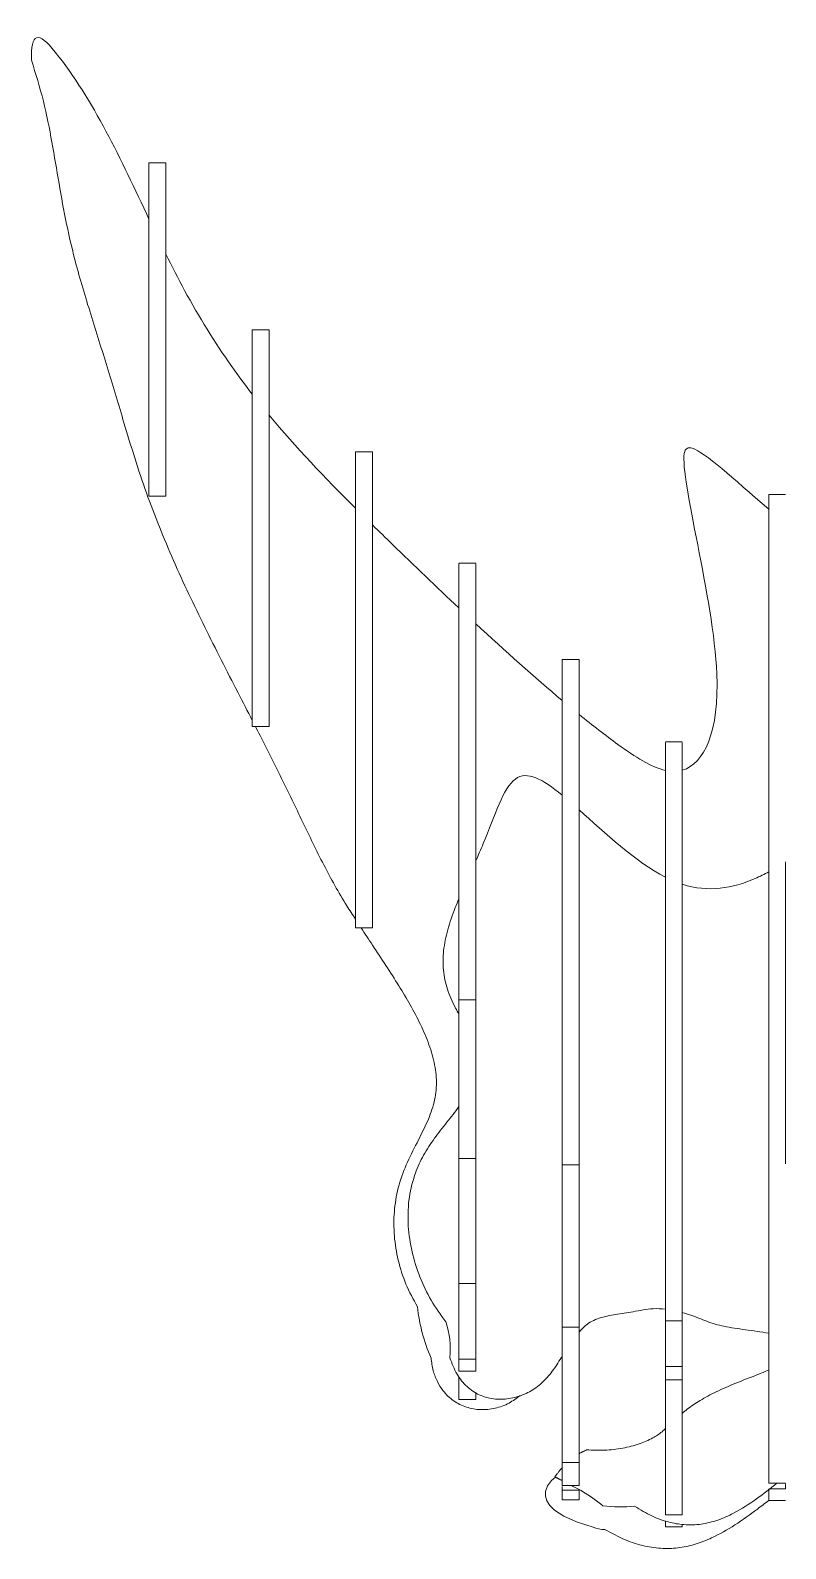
# Model space of a CAD drawing. Header units: millimetres. Extents: x -790 to 3917, y -2121 to 391.
# Drawn here: x -790.1 to -611, y -1463.5 to -1103.2 of the extents above; entities that cross this region are included whole.
import ezdxf

# ---------------------------------------------------------------- set-up
doc = ezdxf.new("R2010")
doc.units = ezdxf.units.MM

msp = doc.modelspace()

# ---------------------------------------------------------------- linework, layer by layer
at = {"color": 7, "linetype": 'Continuous', "lineweight": 15}
for p, q in [((-761.97, -1134.63), (-761.97, -1213.73)), ((-757.97, -1134.63), (-757.97, -1213.73)), ((-737.47, -1174.23), (-737.47, -1268.4)), ((-733.47, -1174.23), (-733.47, -1268.4)), ((-712.97, -1203.18), (-712.97, -1316.16)), ((-708.97, -1203.18), (-708.97, -1316.16)), ((-761.97, -1213.73), (-757.97, -1213.73)), ((-610.97, -1213.33), (-614.97, -1213.33)), ((-737.47, -1268.4), (-733.47, -1268.4)), ((-610.97, -1300.52), (-610.97, -1372.15)), ((-614.97, -1372.15), (-614.97, -1302.87)), ((-712.97, -1316.16), (-708.97, -1316.16)), ((-684.47, -1333.24), (-688.47, -1333.24)), ((-684.47, -1370.91), (-688.47, -1370.91)), ((-659.97, -1372.42), (-663.97, -1372.42)), ((-684.47, -1400.56), (-688.47, -1400.56)), ((-659.97, -1410.92), (-663.97, -1410.92)), ((-635.47, -1409.39), (-639.47, -1409.39)), ((-684.47, -1418.47), (-688.47, -1418.47)), ((-688.47, -1421.37), (-684.47, -1421.37)), ((-635.47, -1420.24), (-639.47, -1420.24)), ((-635.47, -1423.43), (-639.47, -1423.43)), ((-688.47, -1428.1), (-684.47, -1428.1)), ((-659.97, -1443.03), (-663.97, -1443.03)), ((-614.97, -1447.9), (-610.97, -1447.9)), ((-610.97, -1449.26), (-610.97, -1448.07)), ((-663.97, -1448.52), (-659.97, -1448.52)), ((-663.97, -1449.55), (-663.97, -1448.7)), ((-659.97, -1449.55), (-663.97, -1449.55)), ((-663.97, -1451.85), (-659.97, -1451.85)), ((-610.97, -1449.26), (-614.78, -1449.26)), ((-639.47, -1455.42), (-635.47, -1455.42)), ((-614.97, -1452.05), (-610.97, -1452.05)), ((-639.47, -1458.29), (-635.47, -1458.29))]:
    msp.add_line(p, q, dxfattribs=at)
at = {"color": 7, "linetype": 'Continuous', "lineweight": 15, "flags": 128}
msp.add_lwpolyline([(-665.58, -1446.47), (-666.5, -1447.26), (-667.43, -1448.56), (-667.91, -1449.93), (-667.91, -1451.01), (-667.58, -1452.11), (-666.88, -1453.21), (-665.77, -1454.3), (-663.6, -1455.72), (-660.58, -1457.08), (-656.62, -1458.35), (-656.62, -1458.35)], dxfattribs=at)
at = {"color": 7, "linetype": 'Continuous', "lineweight": 15}
for points, degree in [([(-784.2, -1108.37), (-788.22, -1103.18), (-790.1, -1103.81), (-789.84, -1110.25)], 3), ([(-761.97, -1147.96), (-768.65, -1133.84), (-775.09, -1119.66), (-784.2, -1108.37)], 3), ([(-757.97, -1134.63), (-761.97, -1134.63)], 1), ([(-733.47, -1174.23), (-737.47, -1174.23)], 1), ([(-712.97, -1216.59), (-720.26, -1209.33), (-727.14, -1202.12), (-733.47, -1194.5)], 3), ([(-708.97, -1203.18), (-712.97, -1203.18)], 1), ([(-684.47, -1229.64), (-688.47, -1229.64)], 1), ([(-688.47, -1229.68), (-688.47, -1229.66)], 1), ([(-684.47, -1229.68), (-684.47, -1229.66)], 1), ([(-663.97, -1262.2), (-670.53, -1256.7), (-677.48, -1250.47), (-684.47, -1243.98)], 3), ([(-659.97, -1252.47), (-663.97, -1252.47)], 1), ([(-635.47, -1272.05), (-639.47, -1272.05)], 1), ([(-639.47, -1304.13), (-646.58, -1300.47), (-653.89, -1293.55), (-659.97, -1288.13)], 3), ([(-688.47, -1333.24), (-688.47, -1349.45), (-688.47, -1358.04), (-688.47, -1370.91)], 3), ([(-684.47, -1333.24), (-684.47, -1349.45), (-684.47, -1358.04), (-684.47, -1370.91)], 3), ([(-688.47, -1400.56), (-688.47, -1406.58), (-688.47, -1413.38), (-688.47, -1418.47)], 3), ([(-684.47, -1400.56), (-684.47, -1406.58), (-684.47, -1413.38), (-684.47, -1418.47)], 3), ([(-698.32, -1406.07), (-697.84, -1410.3), (-696.76, -1414.35), (-695.08, -1418.24)], 3), ([(-691.59, -1409.62), (-690.63, -1412.4), (-690.3, -1415.25), (-690.61, -1418.15)], 3), ([(-639.47, -1409.39), (-639.47, -1413.75), (-639.47, -1417.37), (-639.47, -1420.24)], 3), ([(-635.47, -1409.39), (-635.47, -1413.75), (-635.47, -1417.37), (-635.47, -1420.24)], 3), ([(-688.47, -1418.47), (-688.47, -1419.18), (-688.47, -1420.22), (-688.47, -1421.37)], 3), ([(-684.47, -1418.47), (-684.47, -1419.18), (-684.47, -1420.22), (-684.47, -1421.37)], 3), ([(-639.47, -1420.24), (-639.47, -1421.23), (-639.47, -1422.3), (-639.47, -1423.43)], 3), ([(-635.47, -1420.24), (-635.47, -1421.23), (-635.47, -1422.3), (-635.47, -1423.43)], 3), ([(-658.2, -1440.03), (-659.97, -1440.91)], 1), ([(-663.97, -1444.22), (-665.72, -1446.4)], 1), ([(-663.97, -1443.03), (-663.97, -1444.6), (-663.97, -1447.1), (-663.97, -1448.52)], 3), ([(-659.97, -1443.03), (-659.97, -1444.6), (-659.97, -1447.1), (-659.97, -1448.52)], 3), ([(-665.72, -1446.4), (-663.97, -1447.32)], 1), ([(-654.32, -1453.27), (-651.81, -1453.58), (-649.3, -1453.63), (-646.78, -1453.41)], 3), ([(-656.62, -1458.35), (-655.75, -1458.74), (-654.82, -1458.94), (-653.86, -1458.94)], 3), ([(-635.47, -1457.71), (-635.47, -1458.29)], 1)]:
    msp.add_open_spline(points, degree=degree, dxfattribs=at)
for points, knots in [([(-789.84, -1110.25), (-788.84, -1113.48), (-786.86, -1119.88), (-784.96, -1129.71), (-783.32, -1139.48), (-781.61, -1149.21), (-779.05, -1159.85), (-775.59, -1171.34), (-771.61, -1183.78), (-767.52, -1197.71), (-762.82, -1212.96), (-756.29, -1229.1), (-748.82, -1244.84), (-742.39, -1257.37), (-738.59, -1264.74), (-737.47, -1266.93)], [0, 0, 0, 0, 0.061035, 0.121093, 0.180706, 0.240144, 0.299726, 0.378236, 0.457049, 0.535764, 0.640723, 0.745327, 0.850182, 0.955495, 1, 1, 1, 1]), ([(-737.47, -1189.52), (-739.14, -1187.36), (-744.92, -1179.58), (-751.78, -1168.48), (-756.53, -1159.18), (-757.97, -1156.27)], [0.87342881, 0.87342881, 0.87342881, 0.87342881, 0.88466482, 0.9132793, 0.9261248, 0.9261248, 0.9261248, 0.9261248]), ([(-614.97, -1216.81), (-623.59, -1209.37), (-632.17, -1201.29), (-637.76, -1203.45), (-622.02, -1259.32), (-630.22, -1277.22), (-635.47, -1278.75)], [0.5179097, 0.5179097, 0.5179097, 0.5179097, 0.5572733, 0.5701962, 0.6299344, 0.6751877, 0.6751877, 0.6751877, 0.6751877]), ([(-614.97, -1213.33), (-614.97, -1213.52), (-614.97, -1213.92), (-614.97, -1215.46), (-614.97, -1217.5), (-614.97, -1220.02), (-614.97, -1223.31), (-614.97, -1227.26), (-614.97, -1231.83), (-614.97, -1237.21), (-614.97, -1243.35), (-614.97, -1250.21), (-614.97, -1257.06), (-614.97, -1263.53), (-614.97, -1269.64), (-614.97, -1275.33), (-614.97, -1280.96), (-614.97, -1286.38), (-614.97, -1291.48), (-614.97, -1296.1), (-614.97, -1300.09), (-614.97, -1301.93), (-614.97, -1302.87)], [0, 0, 0, 0, 0.023274, 0.048447, 0.075603, 0.108862, 0.141575, 0.189601, 0.236792, 0.283762, 0.354003, 0.423601, 0.493293, 0.564086, 0.622042, 0.680415, 0.737822, 0.793209, 0.846107, 0.896999, 0.947737, 1, 1, 1, 1]), ([(-688.47, -1240.24), (-693.79, -1235.24), (-700.74, -1228.57), (-707.41, -1222.08), (-708.97, -1220.54)], [0.78035227, 0.78035227, 0.78035227, 0.78035227, 0.80793655, 0.81649377, 0.81649377, 0.81649377, 0.81649377]), ([(-688.47, -1229.68), (-688.47, -1229.68), (-688.47, -1229.68), (-688.47, -1230.25), (-688.47, -1231.61), (-688.47, -1233.88), (-688.47, -1237.2), (-688.47, -1241.48), (-688.47, -1246.46), (-688.47, -1251.43), (-688.47, -1255.98), (-688.47, -1259.92), (-688.47, -1263.54), (-688.47, -1267.2), (-688.47, -1271.16), (-688.47, -1275.68), (-688.47, -1280.91), (-688.47, -1286.86), (-688.47, -1293.17), (-688.47, -1299.57), (-688.47, -1305.42), (-688.47, -1310.7), (-688.47, -1315.47), (-688.47, -1319.76), (-688.47, -1323.59), (-688.47, -1326.95), (-688.47, -1330.24), (-688.47, -1332.22), (-688.47, -1333.24)], [0, 0, 0, 0, 0.003453, 0.00957, 0.02641, 0.049922, 0.07936, 0.125873, 0.177398, 0.22999, 0.279926, 0.325505, 0.366843, 0.404388, 0.440084, 0.476604, 0.524048, 0.576296, 0.631653, 0.688645, 0.746519, 0.794379, 0.840434, 0.883337, 0.913179, 0.941658, 0.97016, 1, 1, 1, 1]), ([(-684.47, -1229.68), (-684.47, -1229.68), (-684.47, -1229.68), (-684.47, -1230.25), (-684.47, -1231.61), (-684.47, -1233.88), (-684.47, -1237.2), (-684.47, -1241.48), (-684.47, -1246.46), (-684.47, -1251.43), (-684.47, -1255.98), (-684.47, -1259.92), (-684.47, -1263.54), (-684.47, -1267.2), (-684.47, -1271.16), (-684.47, -1275.68), (-684.47, -1280.91), (-684.47, -1286.86), (-684.47, -1293.17), (-684.47, -1299.57), (-684.47, -1305.42), (-684.47, -1310.7), (-684.47, -1315.47), (-684.47, -1319.76), (-684.47, -1323.59), (-684.47, -1326.95), (-684.47, -1330.24), (-684.47, -1332.22), (-684.47, -1333.24)], [0, 0, 0, 0, 0.003453, 0.00957, 0.02641, 0.049922, 0.07936, 0.125873, 0.177398, 0.22999, 0.279926, 0.325505, 0.366843, 0.404388, 0.440084, 0.476604, 0.524048, 0.576296, 0.631653, 0.688645, 0.746519, 0.794379, 0.840434, 0.883337, 0.913179, 0.941658, 0.97016, 1, 1, 1, 1]), ([(-663.97, -1252.48), (-663.97, -1252.49), (-663.97, -1252.51), (-663.97, -1252.87), (-663.97, -1253.7), (-663.97, -1255.4), (-663.97, -1257.86), (-663.97, -1260.96), (-663.97, -1265.34), (-663.97, -1270.59), (-663.97, -1276.19), (-663.97, -1280.7), (-663.97, -1284.26), (-663.97, -1287.37), (-663.97, -1291.01), (-663.97, -1295.19), (-663.97, -1299.76), (-663.97, -1304.64), (-663.97, -1309.72), (-663.97, -1314.83), (-663.97, -1319.84), (-663.97, -1324.57), (-663.97, -1328.94), (-663.97, -1332.66), (-663.97, -1335.62), (-663.97, -1338.17), (-663.97, -1340.59), (-663.97, -1343.12), (-663.97, -1346.03), (-663.97, -1349.33), (-663.97, -1352.9), (-663.97, -1356.26), (-663.97, -1359.33), (-663.97, -1361.97), (-663.97, -1364.66), (-663.97, -1367.38), (-663.97, -1370.01), (-663.97, -1371.59), (-663.97, -1372.42)], [0, 0, 0, 0, 0.003408, 0.007622, 0.017068, 0.028862, 0.051714, 0.075486, 0.101096, 0.153868, 0.205029, 0.252039, 0.283121, 0.311164, 0.33816, 0.366608, 0.397344, 0.430221, 0.46458, 0.499311, 0.533121, 0.564968, 0.594485, 0.622698, 0.651924, 0.683238, 0.716422, 0.750736, 0.785464, 0.820085, 0.854063, 0.88662, 0.906956, 0.925989, 0.943919, 0.961464, 0.979863, 1, 1, 1, 1]), ([(-659.97, -1252.48), (-659.97, -1252.49), (-659.97, -1252.51), (-659.97, -1252.87), (-659.97, -1253.7), (-659.97, -1255.4), (-659.97, -1257.86), (-659.97, -1260.96), (-659.97, -1265.34), (-659.97, -1270.59), (-659.97, -1276.19), (-659.97, -1280.7), (-659.97, -1284.26), (-659.97, -1287.37), (-659.97, -1291.01), (-659.97, -1295.19), (-659.97, -1299.76), (-659.97, -1304.64), (-659.97, -1309.72), (-659.97, -1314.83), (-659.97, -1319.84), (-659.97, -1324.57), (-659.97, -1328.94), (-659.97, -1332.66), (-659.97, -1335.62), (-659.97, -1338.17), (-659.97, -1340.59), (-659.97, -1343.12), (-659.97, -1346.03), (-659.97, -1349.33), (-659.97, -1352.9), (-659.97, -1356.26), (-659.97, -1359.33), (-659.97, -1361.97), (-659.97, -1364.66), (-659.97, -1367.38), (-659.97, -1370.01), (-659.97, -1371.59), (-659.97, -1372.42)], [0, 0, 0, 0, 0.003408, 0.007622, 0.017068, 0.028862, 0.051714, 0.075486, 0.101096, 0.153868, 0.205029, 0.252039, 0.283121, 0.311164, 0.33816, 0.366608, 0.397344, 0.430221, 0.46458, 0.499311, 0.533121, 0.564968, 0.594485, 0.622698, 0.651924, 0.683238, 0.716422, 0.750736, 0.785464, 0.820085, 0.854063, 0.88662, 0.906956, 0.925989, 0.943919, 0.961464, 0.979863, 1, 1, 1, 1]), ([(-639.47, -1278.81), (-642.83, -1278.06), (-649.34, -1273.85), (-656.77, -1268.1), (-659.97, -1265.5)], [0.68593242, 0.68593242, 0.68593242, 0.68593242, 0.71151598, 0.72969822, 0.72969822, 0.72969822, 0.72969822]), ([(-736.71, -1268.4), (-736.35, -1269.1), (-734.25, -1273.17), (-730.47, -1280.66), (-725.57, -1290.96), (-720.64, -1301.15), (-716.42, -1308.87), (-713.67, -1313.05), (-712.97, -1314.11)], [0, 0, 0, 0, 0.045558, 0.266945, 0.488612, 0.708968, 0.925985, 1, 1, 1, 1]), ([(-639.47, -1272.16), (-639.47, -1272.16), (-639.47, -1272.17), (-639.47, -1273.35), (-639.47, -1275.16), (-639.47, -1277.61), (-639.47, -1280.51), (-639.47, -1284.31), (-639.47, -1288.83), (-639.47, -1293.73), (-639.47, -1298.05), (-639.47, -1302.11), (-639.47, -1305.98), (-639.47, -1310.19), (-639.47, -1315.11), (-639.47, -1320.6), (-639.47, -1326.35), (-639.47, -1332.09), (-639.47, -1337.78), (-639.47, -1343.46), (-639.47, -1349.3), (-639.47, -1355.34), (-639.47, -1361.56), (-639.47, -1367.94), (-639.47, -1374.56), (-639.47, -1381.28), (-639.47, -1388.14), (-639.47, -1395.13), (-639.47, -1402.26), (-639.47, -1407), (-639.47, -1409.39)], [0, 0, 0, 0, 0.008413, 0.022697, 0.039716, 0.059606, 0.082025, 0.106351, 0.144589, 0.182358, 0.217397, 0.249851, 0.290425, 0.329867, 0.370473, 0.412347, 0.45412, 0.495542, 0.53562, 0.576715, 0.618603, 0.660417, 0.70124, 0.740851, 0.779981, 0.823528, 0.867664, 0.911652, 0.95552, 1, 1, 1, 1]), ([(-635.47, -1272.16), (-635.47, -1272.16), (-635.47, -1272.17), (-635.47, -1273.35), (-635.47, -1275.16), (-635.47, -1277.61), (-635.47, -1280.51), (-635.47, -1284.31), (-635.47, -1288.83), (-635.47, -1293.73), (-635.47, -1298.05), (-635.47, -1302.11), (-635.47, -1305.98), (-635.47, -1310.19), (-635.47, -1315.11), (-635.47, -1320.6), (-635.47, -1326.35), (-635.47, -1332.09), (-635.47, -1337.78), (-635.47, -1343.46), (-635.47, -1349.3), (-635.47, -1355.34), (-635.47, -1361.56), (-635.47, -1367.94), (-635.47, -1374.56), (-635.47, -1381.28), (-635.47, -1388.14), (-635.47, -1395.13), (-635.47, -1402.26), (-635.47, -1407), (-635.47, -1409.39)], [0, 0, 0, 0, 0.008413, 0.022697, 0.039716, 0.059606, 0.082025, 0.106351, 0.144589, 0.182358, 0.217397, 0.249851, 0.290425, 0.329867, 0.370473, 0.412347, 0.45412, 0.495542, 0.53562, 0.576715, 0.618603, 0.660417, 0.70124, 0.740851, 0.779981, 0.823528, 0.867664, 0.911652, 0.95552, 1, 1, 1, 1]), ([(-663.97, -1284.67), (-668.69, -1280.78), (-676.06, -1276.75), (-680.3, -1290.78), (-683.85, -1298.9), (-684.47, -1300.28)], [0.73160549, 0.73160549, 0.73160549, 0.73160549, 0.76158173, 0.79283173, 0.79920115, 0.79920115, 0.79920115, 0.79920115]), ([(-614.97, -1302.87), (-616.02, -1303.43), (-622.35, -1306.55), (-629.34, -1307.81), (-635.47, -1305.82)], [0.64605947, 0.64605947, 0.64605947, 0.64605947, 0.65220673, 0.68251759, 0.68251759, 0.68251759, 0.68251759]), ([(-614.97, -1305.89), (-614.97, -1306.8), (-614.97, -1308.76), (-614.97, -1312.78), (-614.97, -1317.64), (-614.97, -1322.97), (-614.97, -1328.57), (-614.97, -1336.11), (-614.97, -1345.72), (-614.97, -1356.58), (-614.97, -1366.66), (-614.97, -1375.89), (-614.97, -1385.14), (-614.97, -1394.31), (-614.97, -1403.32), (-614.97, -1411.06), (-614.97, -1417.57), (-614.97, -1422.7), (-614.97, -1427.66), (-614.97, -1432.32), (-614.97, -1436.45), (-614.97, -1440.07), (-614.97, -1443.19), (-614.97, -1445.84), (-614.97, -1447.22), (-614.97, -1447.9)], [0, 0, 0, 0, 0.032417, 0.070338, 0.108301, 0.146599, 0.185048, 0.223211, 0.297324, 0.371436, 0.428044, 0.484649, 0.540929, 0.596855, 0.652895, 0.709327, 0.741649, 0.773599, 0.804945, 0.836007, 0.867708, 0.900386, 0.933777, 0.967239, 1, 1, 1, 1]), ([(-688.47, -1309.3), (-688.75, -1309.98), (-689.75, -1312.39), (-691.18, -1316.43), (-692.22, -1321.42), (-692.29, -1326.21), (-691.31, -1330.86), (-689.77, -1334.26), (-688.73, -1336.17), (-688.47, -1336.66)], [0, 0, 0, 0, 0.077875, 0.273238, 0.448276, 0.610586, 0.771431, 0.942234, 1, 1, 1, 1]), ([(-711.67, -1316.11), (-710.77, -1317.49), (-707.79, -1322.1), (-703.75, -1328.11), (-699.98, -1334.42), (-697.51, -1339.04), (-695.48, -1343.79), (-694.1, -1348.59), (-693.6, -1353.43), (-694.34, -1358.19), (-696.15, -1362.72), (-698.51, -1367.39), (-701.05, -1372.33), (-703.01, -1377.8), (-703.93, -1383.51), (-703.92, -1389.32), (-702.97, -1395.1), (-701.17, -1400.78), (-699.27, -1404.3), (-698.32, -1406.07)], [0, 0, 0, 0, 0.050775, 0.168996, 0.222863, 0.27713, 0.330335, 0.381513, 0.430566, 0.478788, 0.528502, 0.580126, 0.639999, 0.699301, 0.75823, 0.817397, 0.877225, 0.938013, 1, 1, 1, 1]), ([(-688.47, -1358.52), (-688.57, -1358.68), (-689.56, -1360.14), (-691.73, -1362.73), (-694.62, -1366.53), (-697.21, -1370.52), (-699.27, -1375.29), (-700.5, -1380.81), (-700.64, -1386.96), (-699.72, -1393.08), (-697.85, -1399), (-695.19, -1404.61), (-692.78, -1407.96), (-691.59, -1409.62)], [0, 0, 0, 0, 0.010166, 0.093791, 0.179276, 0.263714, 0.345976, 0.454018, 0.562198, 0.671353, 0.781311, 0.891245, 1, 1, 1, 1]), ([(-688.47, -1370.91), (-688.47, -1371.37), (-688.47, -1373.91), (-688.47, -1381.29), (-688.47, -1391.64), (-688.47, -1398.5), (-688.47, -1400.56)], [0.88709424, 0.88709424, 0.88709424, 0.88709424, 0.890625, 0.90625, 0.9375, 0.95264014, 0.95264014, 0.95264014, 0.95264014]), ([(-684.47, -1370.91), (-684.47, -1371.37), (-684.47, -1373.91), (-684.47, -1381.29), (-684.47, -1391.64), (-684.47, -1398.5), (-684.47, -1400.56)], [0.88709424, 0.88709424, 0.88709424, 0.88709424, 0.890625, 0.90625, 0.9375, 0.95264014, 0.95264014, 0.95264014, 0.95264014]), ([(-663.97, -1372.42), (-663.97, -1378.87), (-663.97, -1389.95), (-663.97, -1406.81), (-663.97, -1410.92)], [0, 0, 0, 0, 0.597029, 1, 1, 1, 1]), ([(-659.97, -1372.42), (-659.97, -1378.87), (-659.97, -1389.95), (-659.97, -1406.81), (-659.97, -1410.92)], [0, 0, 0, 0, 0.597029, 1, 1, 1, 1]), ([(-659.97, -1412.07), (-659.48, -1411.53), (-658.17, -1410.06), (-655.12, -1408.62), (-651.25, -1407.81), (-646.95, -1407.3), (-643.02, -1406.37), (-640.44, -1406.56), (-639.47, -1406.63)], [0, 0, 0, 0, 0.10024, 0.269092, 0.450622, 0.645322, 0.865767, 1, 1, 1, 1]), ([(-635.47, -1407.42), (-634.8, -1407.61), (-632.83, -1408.2), (-629.66, -1409.62), (-625.33, -1410.89), (-620.36, -1411.51), (-616.82, -1412.06), (-614.97, -1412.35)], [0, 0, 0, 0, 0.098361, 0.291324, 0.490886, 0.734799, 1, 1, 1, 1]), ([(-663.97, -1410.92), (-663.97, -1414.81), (-663.97, -1425.93), (-663.97, -1432.56), (-663.97, -1437.12), (-663.97, -1443.03)], [0, 0, 0, 0, 0.398091, 0.597445, 1, 1, 1, 1]), ([(-659.97, -1410.92), (-659.97, -1414.81), (-659.97, -1425.93), (-659.97, -1432.56), (-659.97, -1437.12), (-659.97, -1443.03)], [0, 0, 0, 0, 0.398091, 0.597445, 1, 1, 1, 1]), ([(-695.08, -1418.24), (-694.94, -1419.25), (-694.67, -1421.16), (-693.68, -1423.77), (-692.14, -1426.28), (-689.84, -1428.5), (-686.71, -1430.04), (-683.31, -1430.63), (-679.84, -1430.27), (-676.58, -1429.12), (-674.79, -1427.75), (-673.94, -1427.1)], [0, 0, 0, 0, 0.10546, 0.200649, 0.288297, 0.410738, 0.528525, 0.646033, 0.765699, 0.889047, 1, 1, 1, 1]), ([(-690.61, -1418.15), (-690.11, -1419.49), (-689.17, -1422.02), (-686.72, -1425.08), (-683.71, -1427.14), (-680.23, -1428.11), (-676.53, -1428.02), (-672.95, -1426.99), (-669.74, -1425.1), (-667.08, -1422.53), (-665.27, -1419.95), (-664.3, -1418.3), (-663.97, -1417.73)], [0, 0, 0, 0, 0.120149, 0.226481, 0.325325, 0.423547, 0.526544, 0.634454, 0.734834, 0.838342, 0.944456, 1, 1, 1, 1]), ([(-688.47, -1422.79), (-688.47, -1424.38), (-688.47, -1426.84), (-688.47, -1427.96), (-688.47, -1428.1)], [0.6919001, 0.6919001, 0.6919001, 0.6919001, 0.8760807, 0.9752129, 0.9752129, 0.9752129, 0.9752129]), ([(-614.97, -1421.09), (-615.86, -1421.45), (-618.46, -1422.5), (-622.67, -1424.14), (-627.26, -1426.09), (-631.08, -1428.14), (-633.74, -1429.88), (-635.06, -1431.01), (-635.47, -1431.36)], [0, 0, 0, 0, 0.1254807, 0.36527, 0.587083, 0.7745325, 0.9295313, 1, 1, 1, 1]), ([(-684.47, -1426.4), (-684.47, -1426.45), (-684.47, -1426.96), (-684.47, -1427.64), (-684.47, -1427.95), (-684.47, -1428.1)], [0, 0, 0, 0, 0.05334, 0.530273, 1, 1, 1, 1]), ([(-639.47, -1423.43), (-639.47, -1425.08), (-639.47, -1430.22), (-639.47, -1436.86), (-639.47, -1444.26), (-639.47, -1447.93), (-639.47, -1450.42), (-639.47, -1453.23), (-639.47, -1454.97), (-639.47, -1455.42)], [0.5178327, 0.5178327, 0.5178327, 0.5178327, 0.5390625, 0.5625, 0.59375, 0.6171875, 0.6328125, 0.6640625, 0.6874656, 0.6874656, 0.6874656, 0.6874656]), ([(-635.47, -1423.43), (-635.47, -1425.08), (-635.47, -1430.22), (-635.47, -1436.86), (-635.47, -1444.26), (-635.47, -1447.93), (-635.47, -1450.42), (-635.47, -1453.23), (-635.47, -1454.97), (-635.47, -1455.42)], [0.5178327, 0.5178327, 0.5178327, 0.5178327, 0.5390625, 0.5625, 0.59375, 0.6171875, 0.6328125, 0.6640625, 0.6874656, 0.6874656, 0.6874656, 0.6874656]), ([(-639.47, -1434.99), (-639.74, -1435.24), (-640.64, -1436.08), (-642.67, -1437.42), (-645.81, -1438.77), (-649.68, -1439.7), (-653.89, -1440.23), (-656.76, -1440.1), (-658.2, -1440.03)], [0, 0, 0, 0, 0.054946, 0.186322, 0.363533, 0.566994, 0.783907, 1, 1, 1, 1]), ([(-646.78, -1453.41), (-645.43, -1454.23), (-642.91, -1455.76), (-638.94, -1457.21), (-634.99, -1457.92), (-630.99, -1457.78), (-627.01, -1456.79), (-622.57, -1454.82), (-617.88, -1451.8), (-614.62, -1449.18), (-613.02, -1447.9)], [0, 0, 0, 0, 0.125866, 0.23657, 0.336753, 0.446827, 0.554661, 0.66427, 0.835628, 1, 1, 1, 1]), ([(-663.97, -1449.55), (-663.97, -1449.68), (-663.97, -1450.2), (-663.97, -1450.82), (-663.97, -1451.65), (-663.97, -1451.84), (-663.97, -1451.85)], [0.7037582, 0.7037582, 0.7037582, 0.7037582, 0.7340349, 0.8590349, 0.9215349, 0.9728452, 0.9728452, 0.9728452, 0.9728452]), ([(-661.7, -1448.52), (-660.84, -1448.96), (-658.22, -1450.28), (-655.88, -1452.07), (-654.32, -1453.27)], [0, 0, 0, 0, 0.329939, 1, 1, 1, 1]), ([(-659.97, -1449.55), (-659.97, -1449.68), (-659.97, -1450.2), (-659.97, -1450.82), (-659.97, -1451.65), (-659.97, -1451.84), (-659.97, -1451.85)], [0.7037582, 0.7037582, 0.7037582, 0.7037582, 0.7340349, 0.8590349, 0.9215349, 0.9728452, 0.9728452, 0.9728452, 0.9728452]), ([(-614.97, -1449.26), (-614.97, -1450.87), (-614.97, -1451.66), (-614.97, -1452.02), (-614.97, -1452.05)], [0.9637607, 0.9637607, 0.9637607, 0.9637607, 0.99275883, 0.99695617, 0.99695617, 0.99695617, 0.99695617]), ([(-653.86, -1458.94), (-652.25, -1459.81), (-649.22, -1461.44), (-644.55, -1462.93), (-640.17, -1463.54), (-636.05, -1463.32), (-632.16, -1462.43), (-627.75, -1460.69), (-622.9, -1457.88), (-618.5, -1454.7), (-615.84, -1452.7), (-614.93, -1452.01)], [0, 0, 0, 0, 0.128201, 0.240511, 0.341681, 0.436245, 0.528017, 0.619704, 0.767492, 0.919994, 1, 1, 1, 1]), ([(-639.47, -1456.89), (-639.47, -1457.16), (-639.47, -1457.72), (-639.47, -1458.09), (-639.47, -1458.29)], [0, 0, 0, 0, 0.477913, 1, 1, 1, 1])]:
    msp.add_open_spline(points, degree=3, knots=knots, dxfattribs=at)

doc.saveas('drawing.dxf')
